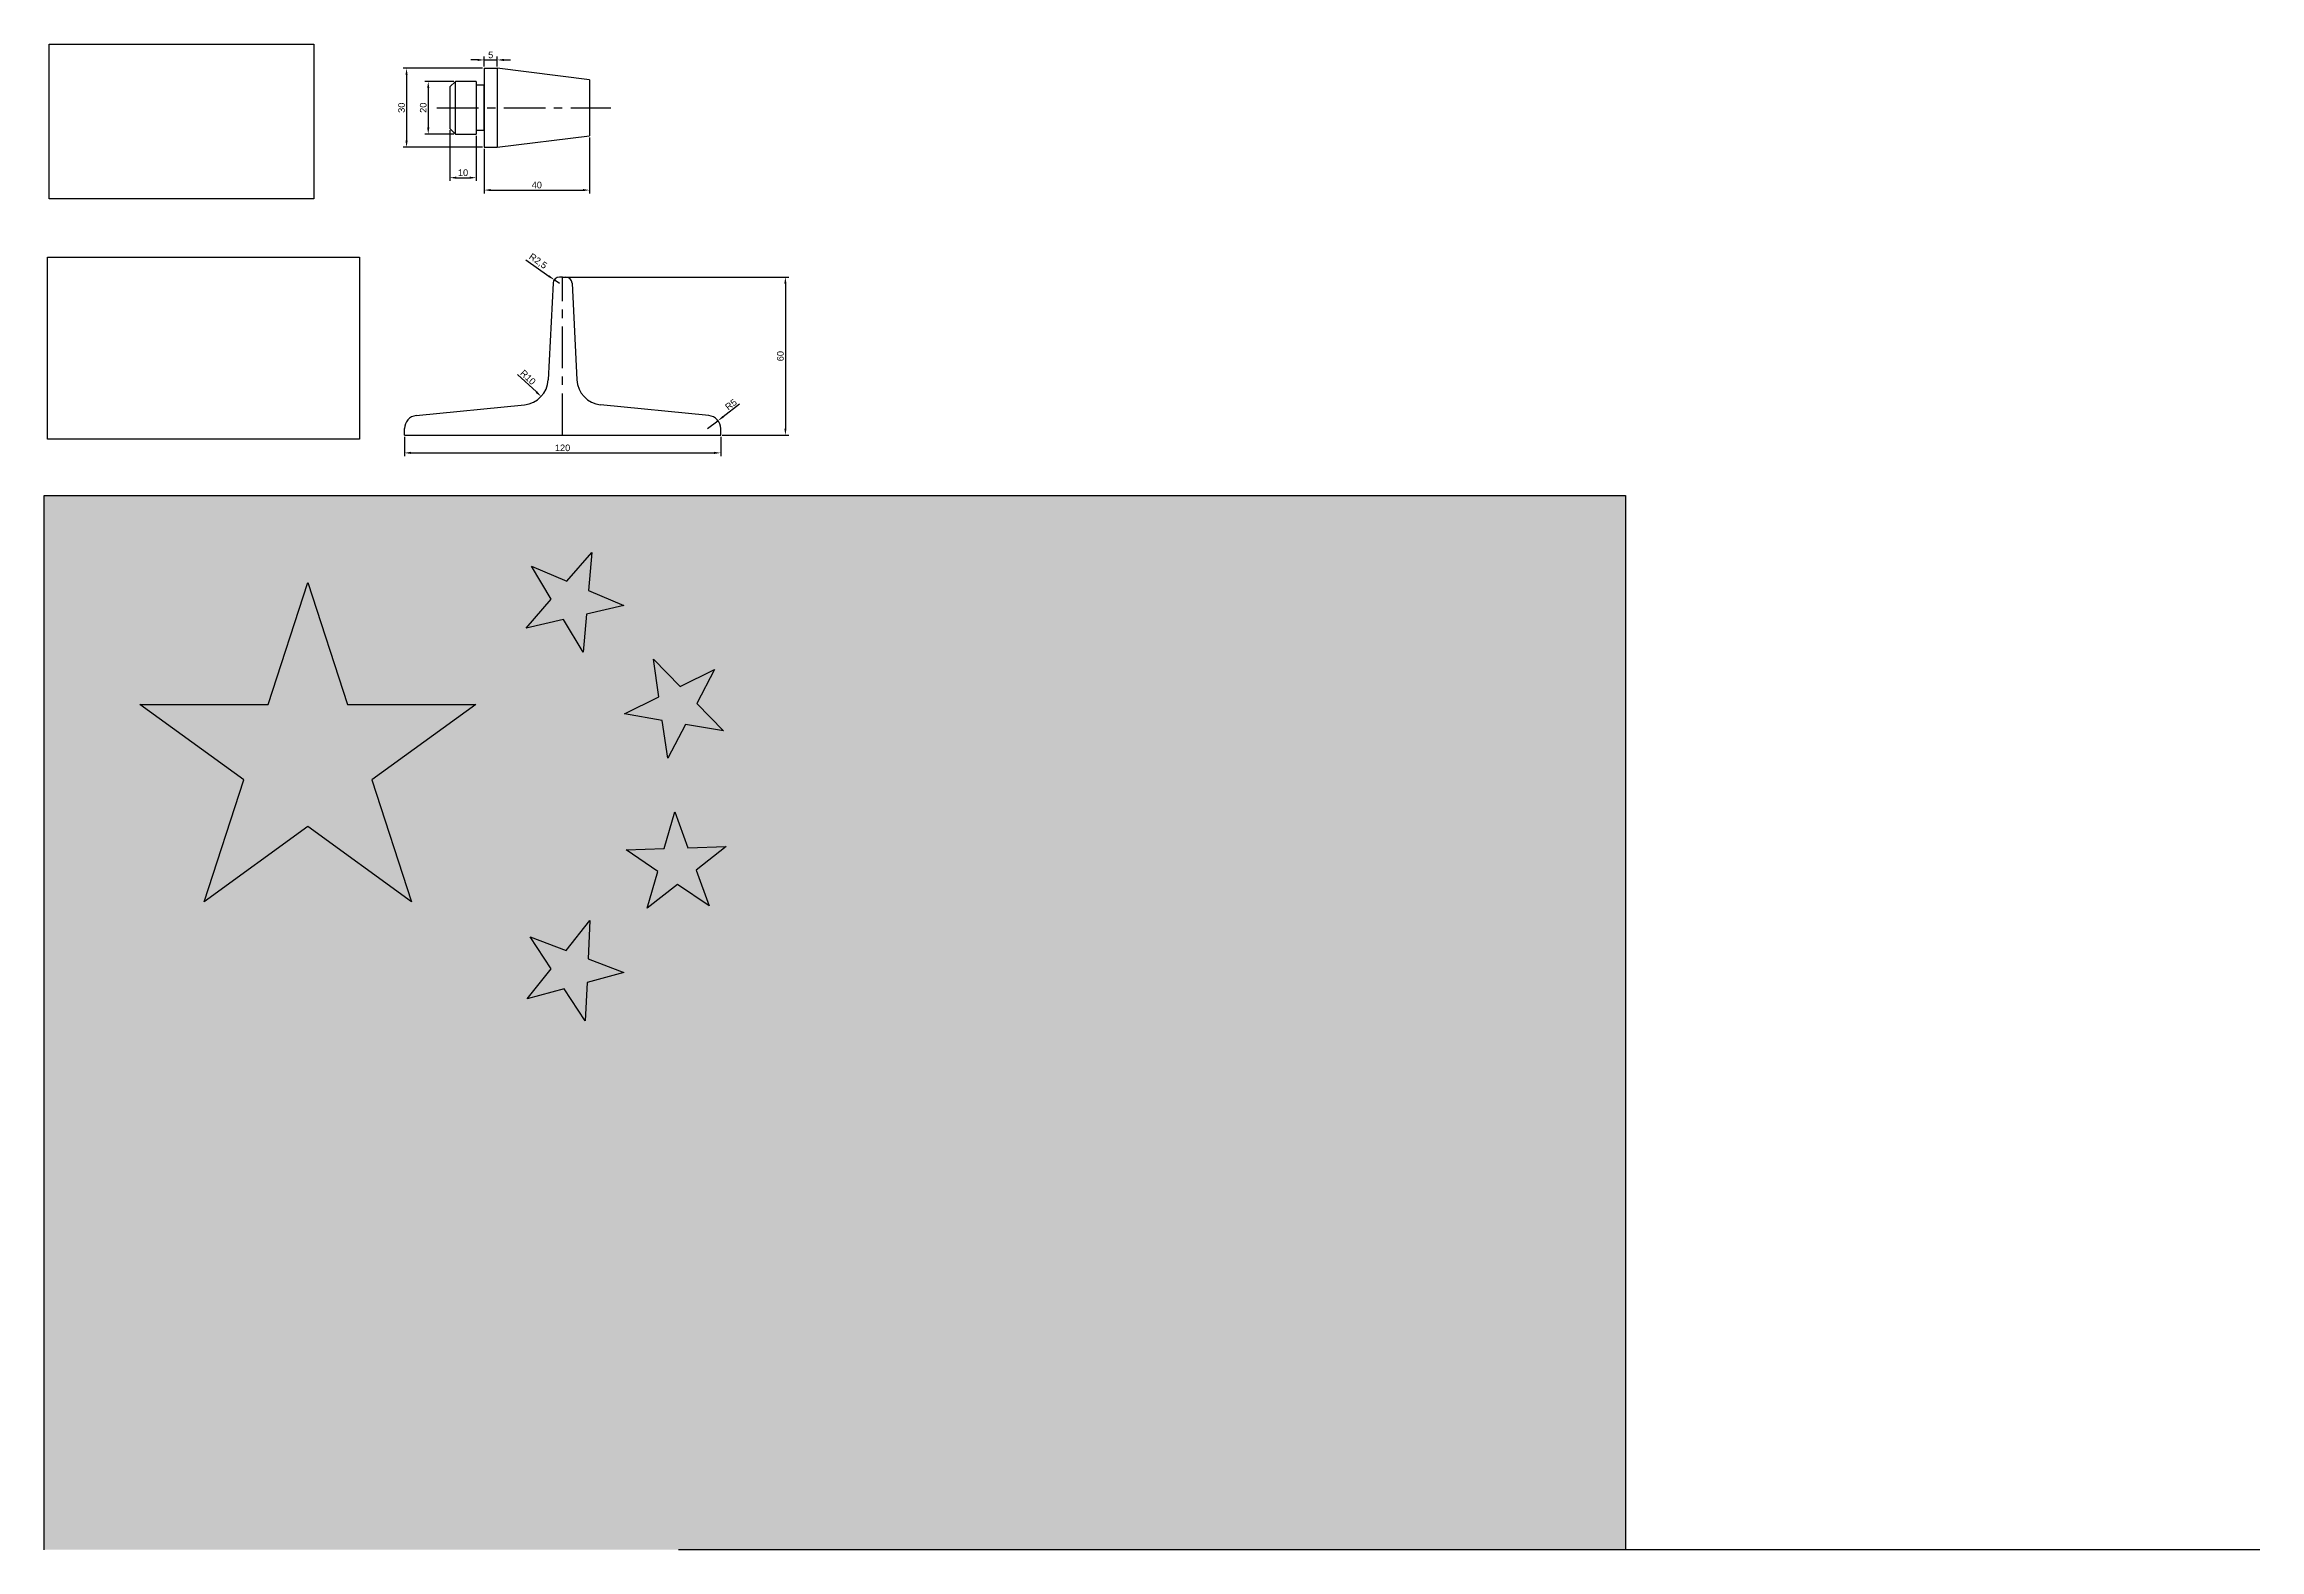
# Model space of a CAD drawing. Header units: millimetres. Extents: x 4 to 856, y 8 to 2347.
# Drawn here: x 15 to 856, y 8 to 579 of the extents above; entities that cross this region are included whole.
import ezdxf

# ---------------------------------------------------------------- set-up
doc = ezdxf.new("R2010")
doc.units = ezdxf.units.MM
doc.header["$LTSCALE"] = 0.5
doc.header["$PDSIZE"] = -10
doc.linetypes.add('CENTER', pattern=[50.8, 31.75, -6.35, 6.35, -6.35])
doc.layers.add('中心线', color=1, linetype='CENTER')
doc.layers.add('尺寸线', color=5, linetype='Continuous')
doc.layers.add('可见的轮廓线', color=3, linetype='Continuous', lineweight=30)
doc.styles.get("Standard").update_dxf_attribs({"font": 'arial.ttf'})
doc.dimstyles.new('ISO-25', dxfattribs={"dimtxt": 2.5, "dimasz": 2.5, "dimexe": 1.25, "dimexo": 0.625, "dimtad": 1, "dimdec": 1, "dimtxsty": 'Standard', "dimcen": 2.5, "dimadec": 0, "dimazin": 0, "dimtfac": 1, "dimtdec": 1, "dimtmove": 0, "dimatfit": 3, "dimfxl": 1, "dimarcsym": 0})
picture_1 = doc.add_image_def('image1.jpg', size_in_pixel=(554, 323))
picture_2 = doc.add_image_def('image2.jpg', size_in_pixel=(553, 323))

# ---------------------------------------------------------------- blocks, each defined once
blk = doc.blocks.new('*D1')
at = {"layer": 'Defpoints', "color": 0, "transparency": 16777216}
for p in [(151.68, 431.16), (271.68, 431.16), (271.68, 424.44)]:
    blk.add_point(p, dxfattribs=at)
at = {"layer": '尺寸线', "color": 0, "lineweight": -2, "transparency": 16777216}
for p, q in [((151.68, 430.53), (151.68, 423.19)), ((271.68, 430.53), (271.68, 423.19)), ((154.18, 424.44), (269.18, 424.44))]:
    blk.add_line(p, q, dxfattribs=at)
at = {"layer": '尺寸线', "color": 0, "transparency": 16777216}
for points in [[(154.18, 424.86), (154.18, 424.03), (151.68, 424.44)], [(269.18, 424.86), (269.18, 424.03), (271.68, 424.44)]]:
    blk.add_solid(points, dxfattribs=at)
at = {"layer": '尺寸线', "color": 0, "transparency": 16777216, "insert": (211.68, 426.34), "char_height": 2.5, "attachment_point": 5}
blk.add_mtext('120', dxfattribs=at)
blk = doc.blocks.new('*D2')
at = {"layer": 'Defpoints', "color": 0, "transparency": 16777216}
for p in [(208.51, 490.1), (210.56, 488.66)]:
    blk.add_point(p, dxfattribs=at)
at = {"layer": '尺寸线', "color": 0, "lineweight": -2, "transparency": 16777216}
for p, q in [((197.71, 497.7), (206.47, 491.54)), ((210.56, 488.66), (208.51, 490.1))]:
    blk.add_line(p, q, dxfattribs=at)
at = {"layer": '尺寸线', "color": 0, "transparency": 16777216}
blk.add_solid([(206.71, 491.88), (206.23, 491.2), (208.51, 490.1)], dxfattribs=at)
at = {"layer": '尺寸线', "color": 0, "transparency": 16777216, "insert": (202.29, 497.08), "char_height": 2.5, "attachment_point": 5, "rotation": 324.85985}
blk.add_mtext('R2,5', dxfattribs=at)
blk = doc.blocks.new('*D3')
at = {"layer": 'Defpoints', "color": 0, "transparency": 16777216}
for p in [(196.24, 452.67), (203.55, 445.84)]:
    blk.add_point(p, dxfattribs=at)
at = {"layer": '尺寸线', "color": 0, "lineweight": -2, "transparency": 16777216}
blk.add_line((194.62, 454.18), (201.73, 447.55), dxfattribs=at)
at = {"layer": '尺寸线', "color": 0, "transparency": 16777216}
blk.add_solid([(202.01, 447.85), (201.44, 447.25), (203.55, 445.84)], dxfattribs=at)
at = {"layer": '尺寸线', "color": 0, "transparency": 16777216, "insert": (198.56, 453.11), "char_height": 2.5, "attachment_point": 5, "rotation": 316.98463}
blk.add_mtext('R10', dxfattribs=at)
blk = doc.blocks.new('*D4')
at = {"layer": 'Defpoints', "color": 0, "transparency": 16777216}
for p in [(266.68, 433.64), (270.66, 436.66)]:
    blk.add_point(p, dxfattribs=at)
at = {"layer": '尺寸线', "color": 0, "lineweight": -2, "transparency": 16777216}
for p, q in [((278.86, 442.9), (272.65, 438.18)), ((266.68, 433.64), (270.66, 436.66))]:
    blk.add_line(p, q, dxfattribs=at)
at = {"layer": '尺寸线', "color": 0, "transparency": 16777216}
blk.add_solid([(272.4, 438.51), (272.9, 437.84), (270.66, 436.66)], dxfattribs=at)
at = {"layer": '尺寸线', "color": 0, "transparency": 16777216, "insert": (275.6, 442.8), "char_height": 2.5, "attachment_point": 5, "rotation": 37.26551}
blk.add_mtext('R5', dxfattribs=at)
blk = doc.blocks.new('*D5')
at = {"layer": 'Defpoints', "color": 0, "transparency": 16777216}
for p in [(211.68, 491.16), (271.68, 431.16), (296.24, 431.16)]:
    blk.add_point(p, dxfattribs=at)
at = {"layer": '尺寸线', "color": 0, "lineweight": -2, "transparency": 16777216}
for p, q in [((212.3, 491.16), (297.49, 491.16)), ((296.24, 488.66), (296.24, 433.66)), ((272.3, 431.16), (297.49, 431.16))]:
    blk.add_line(p, q, dxfattribs=at)
at = {"layer": '尺寸线', "color": 0, "transparency": 16777216}
for points in [[(295.83, 488.66), (296.66, 488.66), (296.24, 491.16)], [(295.83, 433.66), (296.66, 433.66), (296.24, 431.16)]]:
    blk.add_solid(points, dxfattribs=at)
at = {"layer": '尺寸线', "color": 0, "transparency": 16777216, "insert": (294.34, 461.16), "char_height": 2.5, "attachment_point": 5, "rotation": 90}
blk.add_mtext('60', dxfattribs=at)
blk = doc.blocks.new('*D6')
at = {"layer": 'Defpoints', "color": 0, "ltscale": 0.2, "transparency": 16777216}
for p in [(181.91, 570.41), (152.48, 540.41), (181.91, 540.41)]:
    blk.add_point(p, dxfattribs=at)
at = {"layer": '尺寸线', "color": 0, "lineweight": -2, "ltscale": 0.2, "transparency": 16777216}
for p, q in [((181.28, 570.41), (151.23, 570.41)), ((152.48, 567.91), (152.48, 542.91)), ((181.28, 540.41), (151.23, 540.41))]:
    blk.add_line(p, q, dxfattribs=at)
at = {"layer": '尺寸线', "color": 0, "ltscale": 0.2, "transparency": 16777216}
for points in [[(152.06, 567.91), (152.89, 567.91), (152.48, 570.41)], [(152.06, 542.91), (152.89, 542.91), (152.48, 540.41)]]:
    blk.add_solid(points, dxfattribs=at)
at = {"layer": '尺寸线', "color": 0, "ltscale": 0.2, "transparency": 16777216, "insert": (150.58, 555.41), "char_height": 2.5, "attachment_point": 5, "rotation": 90}
blk.add_mtext('30', dxfattribs=at)
blk = doc.blocks.new('*D7')
at = {"layer": 'Defpoints', "color": 0, "ltscale": 0.2, "transparency": 16777216}
for p in [(171.03, 565.41), (160.71, 545.41), (171.03, 545.41)]:
    blk.add_point(p, dxfattribs=at)
at = {"layer": '尺寸线', "color": 0, "lineweight": -2, "ltscale": 0.2, "transparency": 16777216}
for p, q in [((170.41, 565.41), (159.46, 565.41)), ((160.71, 562.91), (160.71, 547.91)), ((170.41, 545.41), (159.46, 545.41))]:
    blk.add_line(p, q, dxfattribs=at)
at = {"layer": '尺寸线', "color": 0, "ltscale": 0.2, "transparency": 16777216}
for points in [[(160.3, 562.91), (161.13, 562.91), (160.71, 565.41)], [(160.3, 547.91), (161.13, 547.91), (160.71, 545.41)]]:
    blk.add_solid(points, dxfattribs=at)
at = {"layer": '尺寸线', "color": 0, "ltscale": 0.2, "transparency": 16777216, "insert": (158.81, 555.41), "char_height": 2.5, "attachment_point": 5, "rotation": 90}
blk.add_mtext('20', dxfattribs=at)
blk = doc.blocks.new('*D8')
at = {"layer": 'Defpoints', "color": 0, "ltscale": 0.2, "transparency": 16777216}
for p in [(168.91, 547.53), (178.91, 545.41), (178.91, 528.86)]:
    blk.add_point(p, dxfattribs=at)
at = {"layer": '尺寸线', "color": 0, "lineweight": -2, "ltscale": 0.2, "transparency": 16777216}
for p, q in [((168.91, 546.9), (168.91, 527.61)), ((178.91, 544.78), (178.91, 527.61)), ((171.41, 528.86), (176.41, 528.86))]:
    blk.add_line(p, q, dxfattribs=at)
at = {"layer": '尺寸线', "color": 0, "ltscale": 0.2, "transparency": 16777216}
for points in [[(171.41, 529.28), (171.41, 528.45), (168.91, 528.86)], [(176.41, 529.28), (176.41, 528.45), (178.91, 528.86)]]:
    blk.add_solid(points, dxfattribs=at)
at = {"layer": '尺寸线', "color": 0, "ltscale": 0.2, "transparency": 16777216, "insert": (173.91, 530.77), "char_height": 2.5, "attachment_point": 5}
blk.add_mtext('10', dxfattribs=at)
blk = doc.blocks.new('*D9')
at = {"layer": 'Defpoints', "color": 0, "ltscale": 0.2, "transparency": 16777216}
for p in [(181.91, 540.41), (221.91, 544.78), (221.91, 524.16)]:
    blk.add_point(p, dxfattribs=at)
at = {"layer": '尺寸线', "color": 0, "lineweight": -2, "ltscale": 0.2, "transparency": 16777216}
for p, q in [((181.91, 539.78), (181.91, 522.91)), ((221.91, 544.16), (221.91, 522.91)), ((184.41, 524.16), (219.41, 524.16))]:
    blk.add_line(p, q, dxfattribs=at)
at = {"layer": '尺寸线', "color": 0, "ltscale": 0.2, "transparency": 16777216}
for points in [[(184.41, 524.58), (184.41, 523.75), (181.91, 524.16)], [(219.41, 524.58), (219.41, 523.75), (221.91, 524.16)]]:
    blk.add_solid(points, dxfattribs=at)
at = {"layer": '尺寸线', "color": 0, "ltscale": 0.2, "transparency": 16777216, "insert": (201.91, 526.06), "char_height": 2.5, "attachment_point": 5}
blk.add_mtext('40', dxfattribs=at)
blk = doc.blocks.new('*D10')
at = {"layer": 'Defpoints', "color": 0, "ltscale": 0.2, "transparency": 16777216}
for p in [(186.91, 573.54), (181.91, 570.41), (186.91, 570.41)]:
    blk.add_point(p, dxfattribs=at)
at = {"layer": '尺寸线', "color": 0, "lineweight": -2, "ltscale": 0.2, "transparency": 16777216}
for p, q in [((179.41, 573.54), (176.91, 573.54)), ((181.91, 571.03), (181.91, 574.79)), ((181.91, 573.54), (186.91, 573.54)), ((186.91, 571.03), (186.91, 574.79)), ((189.41, 573.54), (191.91, 573.54))]:
    blk.add_line(p, q, dxfattribs=at)
at = {"layer": '尺寸线', "color": 0, "ltscale": 0.2, "transparency": 16777216}
for points in [[(179.41, 573.95), (179.41, 573.12), (181.91, 573.54)], [(189.41, 573.95), (189.41, 573.12), (186.91, 573.54)]]:
    blk.add_solid(points, dxfattribs=at)
at = {"layer": '尺寸线', "color": 0, "ltscale": 0.2, "transparency": 16777216, "insert": (184.41, 575.43), "char_height": 2.5, "attachment_point": 5}
blk.add_mtext('5', dxfattribs=at)

msp = doc.modelspace()

# ---------------------------------------------------------------- hatches: boundary and pattern name
at = {"layer": '可见的轮廓线'}
h = msp.add_hatch(color=1, dxfattribs=at)
h.dxf.hatch_style = 1
h.paths.add_polyline_path([(615.01, 408.27), (15.01, 408.27), (15.01, 8.27), (615.01, 8.27)])
h.paths.add_polyline_path([(198.3, 217.28), (207.38, 228.63), (199.4, 240.77), (212.99, 235.64), (222.07, 246.98), (221.39, 232.47), (234.99, 227.34), (220.98, 223.5), (220.3, 208.98), (212.32, 221.12)], flags=16)
h.paths.add_polyline_path([(154.39, 254.07), (115.01, 282.68), (75.63, 254.07), (90.67, 300.36), (51.29, 328.98), (99.97, 328.98), (115.01, 375.27), (130.06, 328.98), (178.73, 328.98), (139.35, 300.36)], flags=16)
h.paths.add_polyline_path([(243.84, 251.68), (247.84, 265.65), (235.78, 273.77), (250.3, 274.29), (254.3, 288.26), (259.28, 274.61), (273.8, 275.13), (262.36, 266.17), (267.34, 252.52), (255.29, 260.64)], flags=16)
h.paths.add_polyline_path([(251.58, 308.57), (249.53, 322.95), (235.21, 325.44), (248.26, 331.84), (246.2, 346.23), (256.32, 335.8), (269.37, 342.2), (262.58, 329.35), (272.69, 318.92), (258.38, 321.41)], flags=16)
h.paths.add_polyline_path([(219.5, 348.78), (212.02, 361.24), (197.86, 357.98), (207.4, 368.94), (199.93, 381.4), (213.3, 375.72), (222.84, 386.68), (221.56, 372.2), (234.94, 366.52), (220.78, 363.26)], flags=16)
h = msp.add_hatch(color=2, dxfattribs=at)
h.dxf.hatch_style = 1
h.paths.add_polyline_path([(130.06, 328.98), (115.01, 375.27), (99.97, 328.98), (51.29, 328.98), (90.67, 300.36), (75.63, 254.07), (115.01, 282.68), (154.39, 254.07), (139.35, 300.36), (178.73, 328.98)])
h.paths.add_polyline_path([(221.56, 372.2), (222.84, 386.68), (213.3, 375.72), (199.93, 381.4), (207.4, 368.94), (197.86, 357.98), (212.02, 361.24), (219.5, 348.78), (220.78, 363.26), (234.94, 366.52)])
h.paths.add_polyline_path([(258.38, 321.41), (272.69, 318.92), (262.58, 329.35), (269.37, 342.2), (256.32, 335.8), (246.2, 346.23), (248.26, 331.84), (235.21, 325.44), (249.53, 322.95), (251.58, 308.57)])
h.paths.add_polyline_path([(255.29, 260.64), (267.34, 252.52), (262.36, 266.17), (273.8, 275.13), (259.28, 274.61), (254.3, 288.26), (250.3, 274.29), (235.78, 273.77), (247.84, 265.65), (243.84, 251.68)])
h.paths.add_polyline_path([(220.98, 223.5), (234.99, 227.34), (221.39, 232.47), (222.07, 246.98), (212.99, 235.64), (199.4, 240.77), (207.38, 228.63), (198.3, 217.28), (212.32, 221.12), (220.3, 208.98)])

# ---------------------------------------------------------------- linework, layer by layer
at = {"layer": '中心线'}
for p, q in [((163.96, 555.41), (229.99, 555.41)), ((211.68, 431.16), (211.68, 491.16)), ((211.68, 431.16), (211.68, 491.16))]:
    msp.add_line(p, q, dxfattribs=at)
at = {"layer": '可见的轮廓线', "ltscale": 0.2}
for p, q in [((168.91, 563.29), (171.03, 565.41)), ((168.91, 563.29), (168.91, 547.53)), ((178.91, 565.41), (171.03, 565.41)), ((171.03, 545.41), (171.03, 565.41)), ((178.91, 565.41), (178.91, 545.41)), ((181.91, 563.91), (178.91, 563.91)), ((178.91, 563.91), (178.91, 546.91)), ((181.91, 570.41), (181.91, 540.41)), ((181.91, 570.41), (186.91, 570.41)), ((181.91, 546.91), (181.91, 563.91)), ((186.91, 570.41), (186.91, 540.41)), ((221.91, 566.03), (186.91, 570.41)), ((221.91, 566.03), (221.91, 544.78)), ((168.91, 547.53), (171.03, 545.41)), ((178.91, 546.91), (181.91, 546.91)), ((171.03, 545.41), (178.91, 545.41)), ((181.91, 540.41), (186.91, 540.41)), ((186.91, 540.41), (221.91, 544.78))]:
    msp.add_line(p, q, dxfattribs=at)
at = {"layer": '可见的轮廓线'}
for p, q in [((208.06, 488.78), (206.23, 452.17)), ((211.68, 491.16), (210.56, 491.16)), ((211.68, 491.16), (212.8, 491.16)), ((215.3, 488.78), (217.13, 452.17)), ((156.18, 438.61), (197.24, 442.72)), ((267.18, 438.61), (226.12, 442.72)), ((151.68, 431.16), (151.68, 433.64)), ((151.68, 431.16), (271.68, 431.16)), ((271.68, 431.16), (271.68, 433.64))]:
    msp.add_line(p, q, dxfattribs=at)
at = {"layer": '可见的轮廓线', "color": 1}
for p, q in [((15.01, 408.27), (615.01, 408.27)), ((15.01, 8.27), (15.01, 408.27)), ((615.01, 408.27), (615.01, 8.27)), ((855.71, 8.27), (255.71, 8.27))]:
    msp.add_line(p, q, dxfattribs=at)
at = {"layer": '可见的轮廓线', "color": 2}
for p, q in [((199.93, 381.4), (213.3, 375.72)), ((207.4, 368.94), (199.93, 381.4)), ((213.3, 375.72), (222.84, 386.68)), ((222.84, 386.68), (221.56, 372.2)), ((99.97, 328.98), (115.01, 375.27)), ((115.01, 375.27), (130.06, 328.98)), ((221.56, 372.2), (234.94, 366.52)), ((197.86, 357.98), (207.4, 368.94)), ((220.78, 363.26), (219.5, 348.78)), ((234.94, 366.52), (220.78, 363.26)), ((212.02, 361.24), (197.86, 357.98)), ((219.5, 348.78), (212.02, 361.24)), ((246.2, 346.23), (256.32, 335.8)), ((248.26, 331.84), (246.2, 346.23)), ((256.32, 335.8), (269.37, 342.2)), ((269.37, 342.2), (262.58, 329.35)), ((51.29, 328.98), (99.97, 328.98)), ((90.67, 300.36), (51.29, 328.98)), ((130.06, 328.98), (178.73, 328.98)), ((178.73, 328.98), (139.35, 300.36)), ((235.21, 325.44), (248.26, 331.84)), ((262.58, 329.35), (272.69, 318.92)), ((249.53, 322.95), (235.21, 325.44)), ((251.58, 308.57), (249.53, 322.95)), ((258.38, 321.41), (251.58, 308.57)), ((272.69, 318.92), (258.38, 321.41)), ((75.63, 254.07), (90.67, 300.36)), ((139.35, 300.36), (154.39, 254.07)), ((250.3, 274.29), (254.3, 288.26)), ((254.3, 288.26), (259.28, 274.61)), ((115.01, 282.68), (75.63, 254.07)), ((154.39, 254.07), (115.01, 282.68)), ((235.78, 273.77), (250.3, 274.29)), ((247.84, 265.65), (235.78, 273.77)), ((259.28, 274.61), (273.8, 275.13)), ((273.8, 275.13), (262.36, 266.17)), ((243.84, 251.68), (247.84, 265.65)), ((255.29, 260.64), (243.84, 251.68)), ((267.34, 252.52), (255.29, 260.64)), ((262.36, 266.17), (267.34, 252.52)), ((212.99, 235.64), (222.07, 246.98)), ((222.07, 246.98), (221.39, 232.47)), ((199.4, 240.77), (212.99, 235.64)), ((207.38, 228.63), (199.4, 240.77)), ((198.3, 217.28), (207.38, 228.63)), ((234.99, 227.34), (220.98, 223.5)), ((221.39, 232.47), (234.99, 227.34)), ((212.32, 221.12), (198.3, 217.28)), ((220.3, 208.98), (212.32, 221.12)), ((220.98, 223.5), (220.3, 208.98))]:
    msp.add_line(p, q, dxfattribs=at)
at = {"layer": '可见的轮廓线'}
for centre, radius, start, end in [((210.56, 488.66), 2.5, 90, 177.13759), ((212.8, 488.66), 2.5, 2.86241, 90), ((196.24, 452.67), 10, 275.71059, 357.13759), ((227.12, 452.67), 10, 182.86241, 264.28941), ((156.68, 433.64), 5, 95.71059, 180), ((266.68, 433.64), 5, 0, 84.28941)]:
    msp.add_arc(centre, radius, start, end, dxfattribs=at)

# ---------------------------------------------------------------- dimensions: what is measured, and where the dimension line sits
at = {"layer": '尺寸线', "ltscale": 0.2}
for base, p1, p2, picture, middle in [((186.91, 573.54), (181.91, 570.41), (186.91, 570.41), '*D10', (184.41, 575.43)), ((178.91, 528.86), (168.91, 547.53), (178.91, 545.41), '*D8', (173.91, 530.77)), ((221.91, 524.16), (181.91, 540.41), (221.91, 544.78), '*D9', (201.91, 526.06))]:
    dim = msp.add_linear_dim(base=base, p1=p1, p2=p2, dimstyle='ISO-25', dxfattribs=at)
    dim.commit()
    dim.dimension.update_dxf_attribs({"geometry": picture, "text_midpoint": middle})
for base, p1, p2, picture, middle in [((152.48, 540.41), (181.91, 570.41), (181.91, 540.41), '*D6', (150.58, 555.41)), ((160.71, 545.41), (171.03, 565.41), (171.03, 545.41), '*D7', (158.81, 555.41))]:
    dim = msp.add_linear_dim(base=base, p1=p1, p2=p2, angle=90, dimstyle='ISO-25', dxfattribs=at)
    dim.commit()
    dim.dimension.update_dxf_attribs({"geometry": picture, "text_midpoint": middle})
at = {"layer": '尺寸线'}
for center, mpoint, picture, middle in [((210.56, 488.66), (208.51, 490.1), '*D2', (202.29, 497.08)), ((266.68, 433.64), (270.66, 436.66), '*D4', (275.6, 442.8))]:
    dim = msp.add_radius_dim(center=center, mpoint=mpoint, dimstyle='ISO-25', dxfattribs=at)
    dim.commit()
    dim.dimension.update_dxf_attribs({"geometry": picture, "text_midpoint": middle})
dim = msp.add_linear_dim(base=(296.24, 431.16), p1=(211.68, 491.16), p2=(271.68, 431.16), angle=90, dimstyle='ISO-25', dxfattribs=at)
dim.commit()
dim.dimension.update_dxf_attribs({"geometry": '*D5', "text_midpoint": (294.34, 461.16)})
dim = msp.add_radius_dim(center=(196.24, 452.67), mpoint=(203.55, 445.84), dimstyle='ISO-25', dxfattribs=at)
dim.commit()
dim.dimension.update_dxf_attribs({"geometry": '*D3', "text_midpoint": (197.26, 451.72), "dimtype": 164})
dim = msp.add_aligned_dim(p1=(151.68, 431.16), p2=(271.68, 431.16), distance=-6.72, dimstyle='ISO-25', dxfattribs=at)
dim.commit()
dim.dimension.update_dxf_attribs({"geometry": '*D1', "text_midpoint": (211.68, 426.34)})

# ---------------------------------------------------------------- pictures from other files: only their frames are drawn
at = {"layer": '可见的轮廓线'}
image = msp.add_image(picture_2, insert=(16.86, 520.81), size_in_units=(100.44, 58.67), dxfattribs=at)
image.dxf.flags = 7
image = msp.add_image(picture_1, insert=(16.26, 429.66), size_in_units=(118.36, 69.01), dxfattribs=at)
image.dxf.flags = 7

doc.saveas('drawing.dxf')
